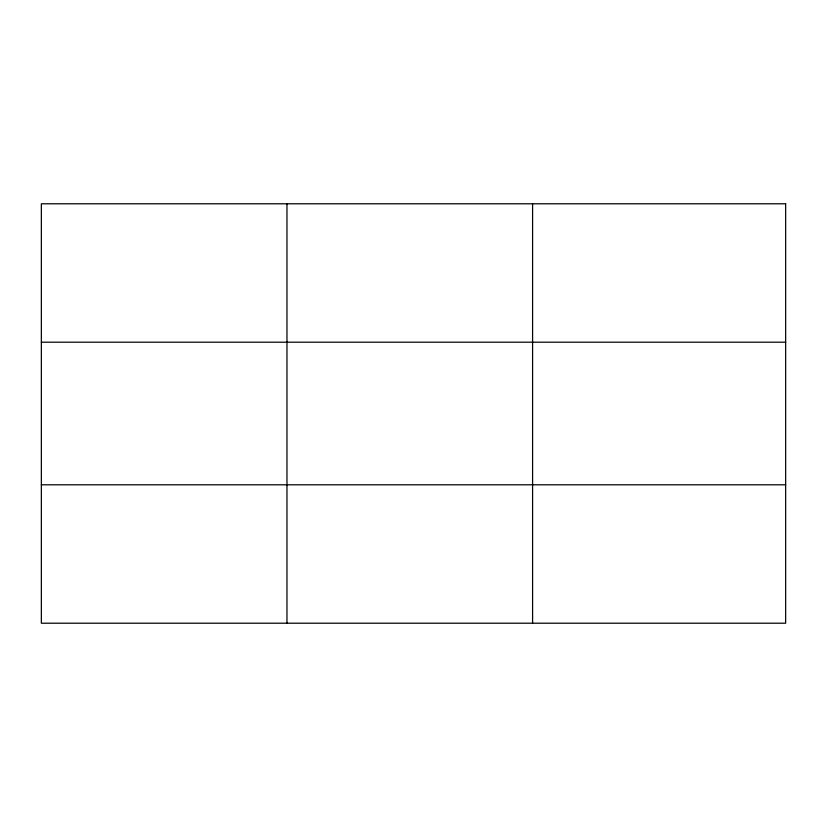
<?xml version="1.0" encoding="UTF-8"?>
<svg xmlns="http://www.w3.org/2000/svg" width="827" height="827" viewBox="0 0 827 827"><rect width="100%" height="100%" fill="white"/><g stroke="black" fill="none" stroke-linecap="round" stroke-linejoin="round"><path stroke-width="1.24" d="M286.969 203.793L286.969 623.207M532.588 203.793L532.588 623.207M41.35 342.202L785.65 342.202M41.35 484.798L785.65 484.798M785.65 203.793L785.65 623.207L41.35 623.207L41.35 203.793L785.65 203.793"/></g></svg>
